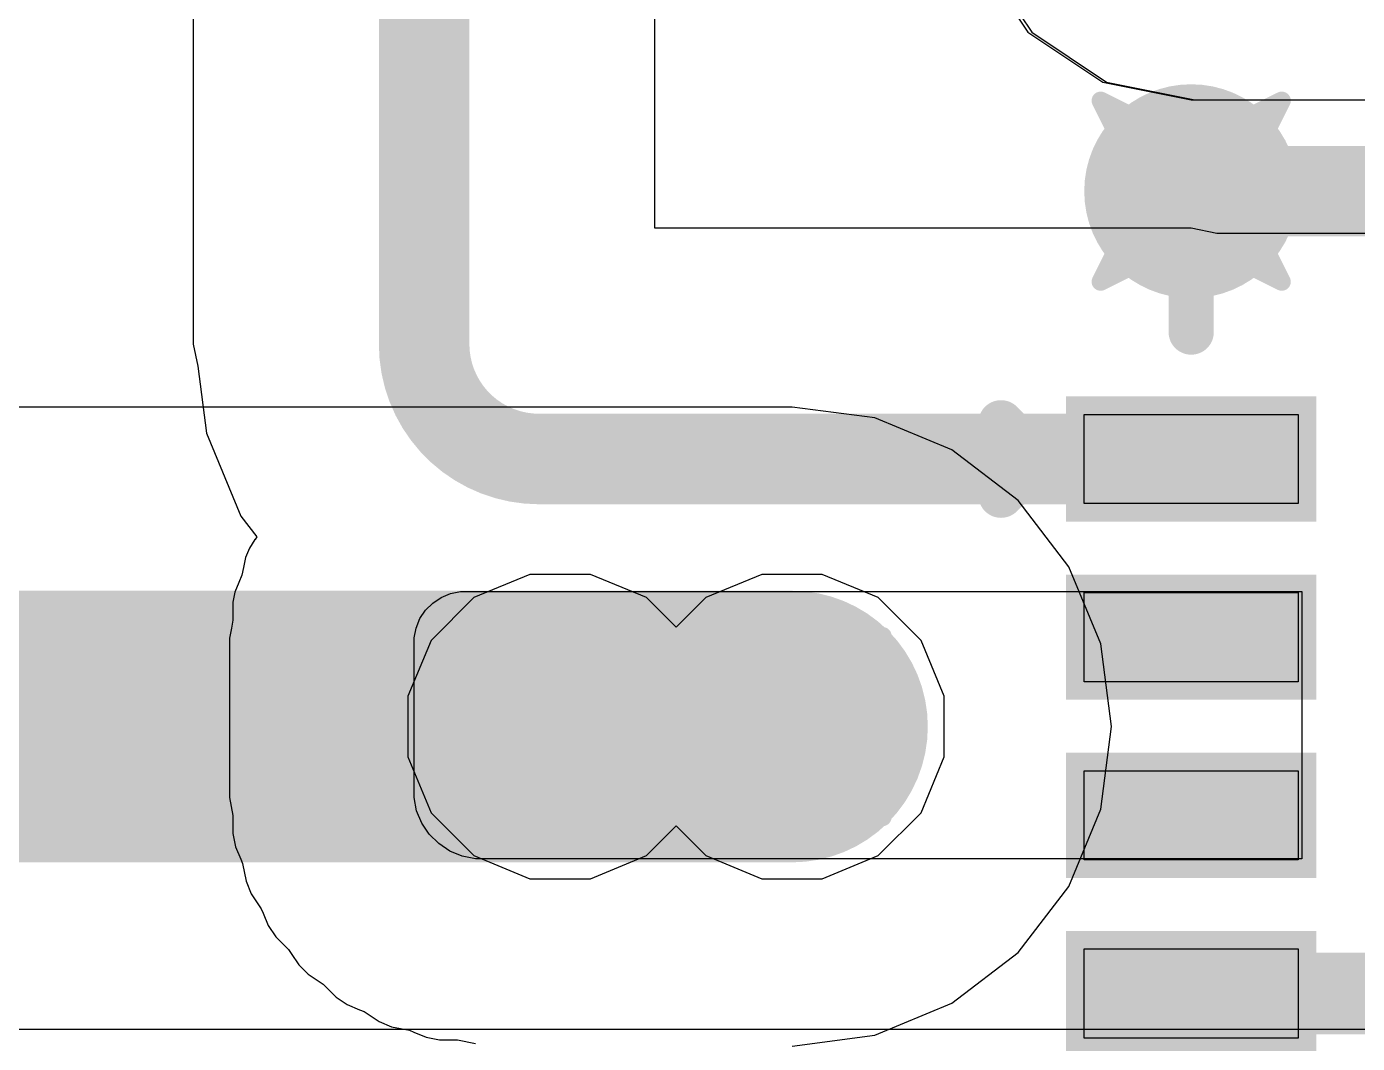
# Model space of a CAD drawing. Header units: inches. Extents: x -2 to 5376, y -4 to 5426.
# Drawn here: x 77.883 to 81.616, y 83.109 to 85.962 of the extents above; entities that cross this region are included whole.
import ezdxf

# ---------------------------------------------------------------- set-up
doc = ezdxf.new("R2010")
doc.units = ezdxf.units.IN
for name, color, linetype in [('Bottom Layer', 5, 'Continuous'), ('Drill Drawing', 1, 'Continuous'), ('Layer 1', 16, 'Continuous'), ('Layer 2', 76, 'Continuous'), ('Top Layer', 1, 'Continuous'), ('Top Overlay', 2, 'Continuous'), ('Top Paste', 8, 'Continuous'), ('Top Solder', 216, 'Continuous'), ('Via Holes', 16, 'Continuous')]:
    doc.layers.add(name, color=color, linetype=linetype)

# ---------------------------------------------------------------- blocks, each defined once
blk = doc.blocks.new('VQFN_16_3_3__26')
at = {"layer": 'Top Layer'}
for points in [[(-1.8, 0.6234), (-1.8, 0.8734), (-1.2, 0.8734), (-1.2, 0.6234)], [(-1.8, 0.1235), (-1.8, 0.3735), (-1.2, 0.3735), (-1.2, 0.1235)], [(-1.8, -0.3766), (-1.8, -0.1266), (-1.2, -0.1266), (-1.2, -0.3766)], [(-1.8, -0.8765), (-1.8, -0.6265), (-1.2, -0.6265), (-1.2, -0.8765)]]:
    blk.add_hatch(color=1, dxfattribs=at).paths.add_polyline_path(points)
at = {"layer": 'Top Solder'}
for points in [[(-1.8508, 0.5726), (-1.8508, 0.9242), (-1.1492, 0.9242), (-1.1492, 0.5726)], [(-1.8508, 0.0727), (-1.8508, 0.4243), (-1.1492, 0.4243), (-1.1492, 0.0727)], [(-1.8508, -0.4274), (-1.8508, -0.0758), (-1.1492, -0.0758), (-1.1492, -0.4274)], [(-1.8508, -0.9273), (-1.8508, -0.5757), (-1.1492, -0.5757), (-1.1492, -0.9273)]]:
    blk.add_hatch(color=216, dxfattribs=at).paths.add_polyline_path(points)
at = {"layer": 'Top Overlay'}
for points in [[(-1.4999, 1.4999, 0.127, 0.127, 0), (-1.1041, 1.4999, 0.127, 0.127, 0)], [(-1.4999, 1.1046, 0.127, 0.127, 0), (-1.4999, 1.4999, 0.127, 0.127, 0)], [(-2.0334, 0.6468, 0.127, 0.127, 0), (-2.0334, 0.85, 0.127, 0.127, 0)], [(-2.0334, 0.85, 0.127, 0.127, 0), (-1.9318, 0.7484, 0.127, 0.127, 0)], [(-2.0334, 0.6468, 0.127, 0.127, 0), (-1.9318, 0.7484, 0.127, 0.127, 0)]]:
    blk.add_lwpolyline(points, format="xyseb", dxfattribs=at)
for points in [[(-1.5316, 1.4999, 0.0635, 0.0635, 1), (-1.4681, 1.4999, 0.0635, 0.0635, 1)], [(-1.5316, 1.4999, 0.0635, 0.0635, 1), (-1.4681, 1.4999, 0.0635, 0.0635, 1)], [(-1.1358, 1.4999, 0.0635, 0.0635, 1), (-1.0723, 1.4999, 0.0635, 0.0635, 1)], [(-1.5316, 1.1046, 0.0635, 0.0635, 1), (-1.4681, 1.1046, 0.0635, 0.0635, 1)], [(-2.0651, 0.85, 0.0635, 0.0635, 1), (-2.0016, 0.85, 0.0635, 0.0635, 1)], [(-2.0651, 0.85, 0.0635, 0.0635, 1), (-2.0016, 0.85, 0.0635, 0.0635, 1)], [(-1.9635, 0.7484, 0.0635, 0.0635, 1), (-1.9, 0.7484, 0.0635, 0.0635, 1)], [(-1.9635, 0.7484, 0.0635, 0.0635, 1), (-1.9, 0.7484, 0.0635, 0.0635, 1)], [(-2.0651, 0.6468, 0.0635, 0.0635, 1), (-2.0016, 0.6468, 0.0635, 0.0635, 1)], [(-2.0651, 0.6468, 0.0635, 0.0635, 1), (-2.0016, 0.6468, 0.0635, 0.0635, 1)]]:
    blk.add_lwpolyline(points, format="xyseb", close=True, dxfattribs=at)
at = {"layer": 'Top Paste'}
for p, q in [((-1.7999, 0.6235), (-1.7999, 0.8735)), ((-1.7999, 0.8735), (-1.1999, 0.8735)), ((-1.1999, 0.8735), (-1.1999, 0.6235)), ((-1.7999, 0.6235), (-1.7999, 0.6235)), ((-1.1999, 0.6235), (-1.7999, 0.6235)), ((-1.8, 0.1235), (-1.8, 0.3735)), ((-1.8, 0.3735), (-1.2, 0.3735)), ((-1.2, 0.3735), (-1.2, 0.1235)), ((-1.8, 0.1235), (-1.8, 0.1235)), ((-1.2, 0.1235), (-1.8, 0.1235)), ((-1.7999, -0.3765), (-1.7999, -0.1265)), ((-1.7999, -0.1265), (-1.1999, -0.1265)), ((-1.1999, -0.1265), (-1.1999, -0.3765)), ((-1.7999, -0.3765), (-1.7999, -0.3765)), ((-1.1999, -0.3765), (-1.7999, -0.3765)), ((-1.7999, -0.8765), (-1.7999, -0.6265)), ((-1.7999, -0.6265), (-1.1999, -0.6265)), ((-1.1999, -0.6265), (-1.1999, -0.8765)), ((-1.7999, -0.8765), (-1.7999, -0.8765)), ((-1.1999, -0.8765), (-1.7999, -0.8765))]:
    blk.add_line(p, q, dxfattribs=at)

msp = doc.modelspace()

# ---------------------------------------------------------------- hatches: boundary and pattern name
at = {"layer": 'Bottom Layer'}
h = msp.add_hatch(color=5, dxfattribs=at)
edge = h.paths.add_edge_path()
edge.add_arc((81.15, 85.5), 0.3, 0, 360)
h = msp.add_hatch(color=5, dxfattribs=at)
edge = h.paths.add_edge_path()
edge.add_arc((79.3797, 83.9977), 0.3, 0, 360)
h = msp.add_hatch(color=5, dxfattribs=at)
edge = h.paths.add_edge_path()
edge.add_arc((80.0302, 83.9977), 0.3, 0, 360)
at = {"layer": 'Layer 1'}
h = msp.add_hatch(color=16, dxfattribs=at)
edge = h.paths.add_edge_path()
edge.add_arc((81.15, 85.5), 0.3, 0, 360)
h = msp.add_hatch(color=16, dxfattribs=at)
edge = h.paths.add_edge_path()
edge.add_arc((79.3797, 83.9977), 0.3, 0, 360)
h = msp.add_hatch(color=16, dxfattribs=at)
edge = h.paths.add_edge_path()
edge.add_arc((80.0302, 83.9977), 0.3, 0, 360)
at = {"layer": 'Layer 2'}
h = msp.add_hatch(color=76, dxfattribs=at)
edge = h.paths.add_edge_path()
edge.add_arc((81.15, 85.5), 0.3, 0, 360)
h = msp.add_hatch(color=76, dxfattribs=at)
edge = h.paths.add_edge_path()
edge.add_arc((79.3797, 83.9977), 0.3, 0, 360)
h = msp.add_hatch(color=76, dxfattribs=at)
edge = h.paths.add_edge_path()
edge.add_arc((80.0302, 83.9977), 0.3, 0, 360)
at = {"layer": 'Top Layer'}
h = msp.add_hatch(color=1, dxfattribs=at)
edge = h.paths.add_edge_path()
edge.add_arc((81.15, 85.5), 0.3, 0, 360)
h = msp.add_hatch(color=1, dxfattribs=at)
edge = h.paths.add_edge_path()
edge.add_arc((79.3797, 83.9977), 0.3, 0, 360)
h = msp.add_hatch(color=1, dxfattribs=at)
edge = h.paths.add_edge_path()
edge.add_arc((80.0302, 83.9977), 0.3, 0, 360)
at = {"layer": 'Via Holes'}
h = msp.add_hatch(color=7, dxfattribs=at)
edge = h.paths.add_edge_path()
edge.add_arc((81.15, 85.5), 0.15, 0, 360)
h = msp.add_hatch(color=7, dxfattribs=at)
edge = h.paths.add_edge_path()
edge.add_arc((79.3797, 83.9977), 0.15, 0, 360)
h = msp.add_hatch(color=7, dxfattribs=at)
edge = h.paths.add_edge_path()
edge.add_arc((80.0302, 83.9977), 0.15, 0, 360)

# ---------------------------------------------------------------- linework, layer by layer
at = {"layer": 'Bottom Layer'}
for p, q in [((80.5517, 86.1564), (80.6921, 85.9463)), ((80.6921, 85.9463), (80.9021, 85.806)), ((80.9021, 85.806), (81.1499, 85.7567)), ((81.1499, 85.7567), (81.6556, 85.7567)), ((79.2947, 84.4247), (79.1378, 84.3597)), ((79.4646, 84.4247), (79.2947, 84.4247)), ((79.6215, 84.3597), (79.4646, 84.4247)), ((79.9453, 84.4247), (79.7883, 84.3597)), ((80.1151, 84.4247), (79.9453, 84.4247)), ((80.2721, 84.3597), (80.1151, 84.4247)), ((79.1378, 84.3597), (79.0177, 84.2396)), ((79.7049, 84.2763), (79.6215, 84.3597)), ((79.7883, 84.3597), (79.7049, 84.2763)), ((80.3922, 84.2396), (80.2721, 84.3597)), ((79.0177, 84.2396), (78.9527, 84.0827)), ((80.4572, 84.0827), (80.3922, 84.2396)), ((78.9527, 84.0827), (78.9527, 83.9128)), ((80.4572, 83.9128), (80.4572, 84.0827)), ((78.9527, 83.9128), (79.0177, 83.7558)), ((80.3922, 83.7558), (80.4572, 83.9128)), ((79.0177, 83.7558), (79.1378, 83.6357)), ((80.2721, 83.6357), (80.3922, 83.7558)), ((79.6215, 83.6357), (79.7049, 83.7191)), ((79.7049, 83.7191), (79.7883, 83.6357)), ((79.1378, 83.6357), (79.2947, 83.5707)), ((79.4646, 83.5707), (79.6215, 83.6357)), ((79.7883, 83.6357), (79.9453, 83.5707)), ((80.1151, 83.5707), (80.2721, 83.6357)), ((79.2947, 83.5707), (79.4646, 83.5707)), ((79.9453, 83.5707), (80.1151, 83.5707)), ((84.15, 83.1475), (73.6144, 83.1475))]:
    msp.add_line(p, q, dxfattribs=at)
at = {"layer": 'Drill Drawing'}
for points in [[(80.896, 85.754, 0.0508, 0.0508, 0), (81.15, 85.627, 0.0508, 0.0508, 0)], [(80.896, 85.754, 0.0508, 0.0508, 0), (81.023, 85.5, 0.0508, 0.0508, 0)], [(81.15, 85.627, 0.0508, 0.0508, 0), (81.404, 85.754, 0.0508, 0.0508, 0)], [(81.277, 85.5, 0.0508, 0.0508, 0), (81.404, 85.754, 0.0508, 0.0508, 0)], [(80.9976, 85.6524, 0.0508, 0.0508, 0), (81.15, 85.5762, 0.0508, 0.0508, 0)], [(80.9976, 85.6524, 0.0508, 0.0508, 0), (81.0738, 85.5, 0.0508, 0.0508, 0)], [(81.15, 85.5762, 0.0508, 0.0508, 0), (81.3024, 85.6524, 0.0508, 0.0508, 0)], [(81.2262, 85.5, 0.0508, 0.0508, 0), (81.3024, 85.6524, 0.0508, 0.0508, 0)], [(80.896, 85.246, 0.0508, 0.0508, 0), (81.023, 85.5, 0.0508, 0.0508, 0)], [(80.9976, 85.3476, 0.0508, 0.0508, 0), (81.0738, 85.5, 0.0508, 0.0508, 0)], [(81.2262, 85.5, 0.0508, 0.0508, 0), (81.3024, 85.3476, 0.0508, 0.0508, 0)], [(81.277, 85.5, 0.0508, 0.0508, 0), (81.404, 85.246, 0.0508, 0.0508, 0)], [(80.9976, 85.3476, 0.0508, 0.0508, 0), (81.15, 85.4238, 0.0508, 0.0508, 0)], [(81.15, 85.4238, 0.0508, 0.0508, 0), (81.3024, 85.3476, 0.0508, 0.0508, 0)], [(80.896, 85.246, 0.0508, 0.0508, 0), (81.15, 85.373, 0.0508, 0.0508, 0)], [(81.15, 85.373, 0.0508, 0.0508, 0), (81.404, 85.246, 0.0508, 0.0508, 0)], [(79.1257, 84.2517, 0.0508, 0.0508, 0), (79.3797, 84.1247, 0.0508, 0.0508, 0)], [(79.1257, 84.2517, 0.0508, 0.0508, 0), (79.2527, 83.9977, 0.0508, 0.0508, 0)], [(79.3797, 84.1247, 0.0508, 0.0508, 0), (79.6337, 84.2517, 0.0508, 0.0508, 0)], [(79.5067, 83.9977, 0.0508, 0.0508, 0), (79.6337, 84.2517, 0.0508, 0.0508, 0)], [(79.7762, 84.2517, 0.0508, 0.0508, 0), (80.0302, 84.1247, 0.0508, 0.0508, 0)], [(79.7762, 84.2517, 0.0508, 0.0508, 0), (79.9032, 83.9977, 0.0508, 0.0508, 0)], [(80.0302, 84.1247, 0.0508, 0.0508, 0), (80.2842, 84.2517, 0.0508, 0.0508, 0)], [(80.1572, 83.9977, 0.0508, 0.0508, 0), (80.2842, 84.2517, 0.0508, 0.0508, 0)], [(79.2273, 84.1501, 0.0508, 0.0508, 0), (79.3797, 84.0739, 0.0508, 0.0508, 0)], [(79.2273, 84.1501, 0.0508, 0.0508, 0), (79.3035, 83.9977, 0.0508, 0.0508, 0)], [(79.3797, 84.0739, 0.0508, 0.0508, 0), (79.5321, 84.1501, 0.0508, 0.0508, 0)], [(79.4559, 83.9977, 0.0508, 0.0508, 0), (79.5321, 84.1501, 0.0508, 0.0508, 0)], [(79.8778, 84.1501, 0.0508, 0.0508, 0), (80.0302, 84.0739, 0.0508, 0.0508, 0)], [(79.8778, 84.1501, 0.0508, 0.0508, 0), (79.954, 83.9977, 0.0508, 0.0508, 0)], [(80.0302, 84.0739, 0.0508, 0.0508, 0), (80.1826, 84.1501, 0.0508, 0.0508, 0)], [(80.1064, 83.9977, 0.0508, 0.0508, 0), (80.1826, 84.1501, 0.0508, 0.0508, 0)], [(79.1257, 83.7437, 0.0508, 0.0508, 0), (79.2527, 83.9977, 0.0508, 0.0508, 0)], [(79.2273, 83.8453, 0.0508, 0.0508, 0), (79.3035, 83.9977, 0.0508, 0.0508, 0)], [(79.4559, 83.9977, 0.0508, 0.0508, 0), (79.5321, 83.8453, 0.0508, 0.0508, 0)], [(79.5067, 83.9977, 0.0508, 0.0508, 0), (79.6337, 83.7437, 0.0508, 0.0508, 0)], [(79.7762, 83.7437, 0.0508, 0.0508, 0), (79.9032, 83.9977, 0.0508, 0.0508, 0)], [(79.8778, 83.8453, 0.0508, 0.0508, 0), (79.954, 83.9977, 0.0508, 0.0508, 0)], [(80.1064, 83.9977, 0.0508, 0.0508, 0), (80.1826, 83.8453, 0.0508, 0.0508, 0)], [(80.1572, 83.9977, 0.0508, 0.0508, 0), (80.2842, 83.7437, 0.0508, 0.0508, 0)], [(79.2273, 83.8453, 0.0508, 0.0508, 0), (79.3797, 83.9215, 0.0508, 0.0508, 0)], [(79.3797, 83.9215, 0.0508, 0.0508, 0), (79.5321, 83.8453, 0.0508, 0.0508, 0)], [(79.8778, 83.8453, 0.0508, 0.0508, 0), (80.0302, 83.9215, 0.0508, 0.0508, 0)], [(80.0302, 83.9215, 0.0508, 0.0508, 0), (80.1826, 83.8453, 0.0508, 0.0508, 0)], [(79.1257, 83.7437, 0.0508, 0.0508, 0), (79.3797, 83.8707, 0.0508, 0.0508, 0)], [(79.3797, 83.8707, 0.0508, 0.0508, 0), (79.6337, 83.7437, 0.0508, 0.0508, 0)], [(79.7762, 83.7437, 0.0508, 0.0508, 0), (80.0302, 83.8707, 0.0508, 0.0508, 0)], [(80.0302, 83.8707, 0.0508, 0.0508, 0), (80.2842, 83.7437, 0.0508, 0.0508, 0)]]:
    msp.add_lwpolyline(points, format="xyseb", dxfattribs=at)
for points in [[(80.8833, 85.754, 0.0254, 0.0254, 1), (80.9087, 85.754, 0.0254, 0.0254, 1)], [(80.8833, 85.754, 0.0254, 0.0254, 1), (80.9087, 85.754, 0.0254, 0.0254, 1)], [(81.3913, 85.754, 0.0254, 0.0254, 1), (81.4167, 85.754, 0.0254, 0.0254, 1)], [(81.3913, 85.754, 0.0254, 0.0254, 1), (81.4167, 85.754, 0.0254, 0.0254, 1)], [(80.9849, 85.6524, 0.0254, 0.0254, 1), (81.0103, 85.6524, 0.0254, 0.0254, 1)], [(80.9849, 85.6524, 0.0254, 0.0254, 1), (81.0103, 85.6524, 0.0254, 0.0254, 1)], [(81.1373, 85.627, 0.0254, 0.0254, 1), (81.1627, 85.627, 0.0254, 0.0254, 1)], [(81.1373, 85.627, 0.0254, 0.0254, 1), (81.1627, 85.627, 0.0254, 0.0254, 1)], [(81.2897, 85.6524, 0.0254, 0.0254, 1), (81.3151, 85.6524, 0.0254, 0.0254, 1)], [(81.2897, 85.6524, 0.0254, 0.0254, 1), (81.3151, 85.6524, 0.0254, 0.0254, 1)], [(81.1373, 85.5762, 0.0254, 0.0254, 1), (81.1627, 85.5762, 0.0254, 0.0254, 1)], [(81.1373, 85.5762, 0.0254, 0.0254, 1), (81.1627, 85.5762, 0.0254, 0.0254, 1)], [(81.0103, 85.5, 0.0254, 0.0254, 1), (81.0357, 85.5, 0.0254, 0.0254, 1)], [(81.0103, 85.5, 0.0254, 0.0254, 1), (81.0357, 85.5, 0.0254, 0.0254, 1)], [(81.0611, 85.5, 0.0254, 0.0254, 1), (81.0865, 85.5, 0.0254, 0.0254, 1)], [(81.0611, 85.5, 0.0254, 0.0254, 1), (81.0865, 85.5, 0.0254, 0.0254, 1)], [(81.2135, 85.5, 0.0254, 0.0254, 1), (81.2389, 85.5, 0.0254, 0.0254, 1)], [(81.2135, 85.5, 0.0254, 0.0254, 1), (81.2389, 85.5, 0.0254, 0.0254, 1)], [(81.2643, 85.5, 0.0254, 0.0254, 1), (81.2897, 85.5, 0.0254, 0.0254, 1)], [(81.2643, 85.5, 0.0254, 0.0254, 1), (81.2897, 85.5, 0.0254, 0.0254, 1)], [(81.1373, 85.4238, 0.0254, 0.0254, 1), (81.1627, 85.4238, 0.0254, 0.0254, 1)], [(81.1373, 85.4238, 0.0254, 0.0254, 1), (81.1627, 85.4238, 0.0254, 0.0254, 1)], [(81.1373, 85.373, 0.0254, 0.0254, 1), (81.1627, 85.373, 0.0254, 0.0254, 1)], [(81.1373, 85.373, 0.0254, 0.0254, 1), (81.1627, 85.373, 0.0254, 0.0254, 1)], [(80.9849, 85.3476, 0.0254, 0.0254, 1), (81.0103, 85.3476, 0.0254, 0.0254, 1)], [(80.9849, 85.3476, 0.0254, 0.0254, 1), (81.0103, 85.3476, 0.0254, 0.0254, 1)], [(81.2897, 85.3476, 0.0254, 0.0254, 1), (81.3151, 85.3476, 0.0254, 0.0254, 1)], [(81.2897, 85.3476, 0.0254, 0.0254, 1), (81.3151, 85.3476, 0.0254, 0.0254, 1)], [(80.8833, 85.246, 0.0254, 0.0254, 1), (80.9087, 85.246, 0.0254, 0.0254, 1)], [(80.8833, 85.246, 0.0254, 0.0254, 1), (80.9087, 85.246, 0.0254, 0.0254, 1)], [(81.3913, 85.246, 0.0254, 0.0254, 1), (81.4167, 85.246, 0.0254, 0.0254, 1)], [(81.3913, 85.246, 0.0254, 0.0254, 1), (81.4167, 85.246, 0.0254, 0.0254, 1)], [(79.113, 84.2517, 0.0254, 0.0254, 1), (79.1384, 84.2517, 0.0254, 0.0254, 1)], [(79.113, 84.2517, 0.0254, 0.0254, 1), (79.1384, 84.2517, 0.0254, 0.0254, 1)], [(79.621, 84.2517, 0.0254, 0.0254, 1), (79.6464, 84.2517, 0.0254, 0.0254, 1)], [(79.621, 84.2517, 0.0254, 0.0254, 1), (79.6464, 84.2517, 0.0254, 0.0254, 1)], [(79.7635, 84.2517, 0.0254, 0.0254, 1), (79.7889, 84.2517, 0.0254, 0.0254, 1)], [(79.7635, 84.2517, 0.0254, 0.0254, 1), (79.7889, 84.2517, 0.0254, 0.0254, 1)], [(80.2715, 84.2517, 0.0254, 0.0254, 1), (80.2969, 84.2517, 0.0254, 0.0254, 1)], [(80.2715, 84.2517, 0.0254, 0.0254, 1), (80.2969, 84.2517, 0.0254, 0.0254, 1)], [(79.2146, 84.1501, 0.0254, 0.0254, 1), (79.24, 84.1501, 0.0254, 0.0254, 1)], [(79.2146, 84.1501, 0.0254, 0.0254, 1), (79.24, 84.1501, 0.0254, 0.0254, 1)], [(79.367, 84.1247, 0.0254, 0.0254, 1), (79.3924, 84.1247, 0.0254, 0.0254, 1)], [(79.367, 84.1247, 0.0254, 0.0254, 1), (79.3924, 84.1247, 0.0254, 0.0254, 1)], [(79.5194, 84.1501, 0.0254, 0.0254, 1), (79.5448, 84.1501, 0.0254, 0.0254, 1)], [(79.5194, 84.1501, 0.0254, 0.0254, 1), (79.5448, 84.1501, 0.0254, 0.0254, 1)], [(79.8651, 84.1501, 0.0254, 0.0254, 1), (79.8905, 84.1501, 0.0254, 0.0254, 1)], [(79.8651, 84.1501, 0.0254, 0.0254, 1), (79.8905, 84.1501, 0.0254, 0.0254, 1)], [(80.0175, 84.1247, 0.0254, 0.0254, 1), (80.0429, 84.1247, 0.0254, 0.0254, 1)], [(80.0175, 84.1247, 0.0254, 0.0254, 1), (80.0429, 84.1247, 0.0254, 0.0254, 1)], [(80.1699, 84.1501, 0.0254, 0.0254, 1), (80.1953, 84.1501, 0.0254, 0.0254, 1)], [(80.1699, 84.1501, 0.0254, 0.0254, 1), (80.1953, 84.1501, 0.0254, 0.0254, 1)], [(79.367, 84.0739, 0.0254, 0.0254, 1), (79.3924, 84.0739, 0.0254, 0.0254, 1)], [(79.367, 84.0739, 0.0254, 0.0254, 1), (79.3924, 84.0739, 0.0254, 0.0254, 1)], [(80.0175, 84.0739, 0.0254, 0.0254, 1), (80.0429, 84.0739, 0.0254, 0.0254, 1)], [(80.0175, 84.0739, 0.0254, 0.0254, 1), (80.0429, 84.0739, 0.0254, 0.0254, 1)], [(79.24, 83.9977, 0.0254, 0.0254, 1), (79.2654, 83.9977, 0.0254, 0.0254, 1)], [(79.24, 83.9977, 0.0254, 0.0254, 1), (79.2654, 83.9977, 0.0254, 0.0254, 1)], [(79.2908, 83.9977, 0.0254, 0.0254, 1), (79.3162, 83.9977, 0.0254, 0.0254, 1)], [(79.2908, 83.9977, 0.0254, 0.0254, 1), (79.3162, 83.9977, 0.0254, 0.0254, 1)], [(79.4432, 83.9977, 0.0254, 0.0254, 1), (79.4686, 83.9977, 0.0254, 0.0254, 1)], [(79.4432, 83.9977, 0.0254, 0.0254, 1), (79.4686, 83.9977, 0.0254, 0.0254, 1)], [(79.494, 83.9977, 0.0254, 0.0254, 1), (79.5194, 83.9977, 0.0254, 0.0254, 1)], [(79.494, 83.9977, 0.0254, 0.0254, 1), (79.5194, 83.9977, 0.0254, 0.0254, 1)], [(79.8905, 83.9977, 0.0254, 0.0254, 1), (79.9159, 83.9977, 0.0254, 0.0254, 1)], [(79.8905, 83.9977, 0.0254, 0.0254, 1), (79.9159, 83.9977, 0.0254, 0.0254, 1)], [(79.9413, 83.9977, 0.0254, 0.0254, 1), (79.9667, 83.9977, 0.0254, 0.0254, 1)], [(79.9413, 83.9977, 0.0254, 0.0254, 1), (79.9667, 83.9977, 0.0254, 0.0254, 1)], [(80.0937, 83.9977, 0.0254, 0.0254, 1), (80.1191, 83.9977, 0.0254, 0.0254, 1)], [(80.0937, 83.9977, 0.0254, 0.0254, 1), (80.1191, 83.9977, 0.0254, 0.0254, 1)], [(80.1445, 83.9977, 0.0254, 0.0254, 1), (80.1699, 83.9977, 0.0254, 0.0254, 1)], [(80.1445, 83.9977, 0.0254, 0.0254, 1), (80.1699, 83.9977, 0.0254, 0.0254, 1)], [(79.367, 83.9215, 0.0254, 0.0254, 1), (79.3924, 83.9215, 0.0254, 0.0254, 1)], [(79.367, 83.9215, 0.0254, 0.0254, 1), (79.3924, 83.9215, 0.0254, 0.0254, 1)], [(80.0175, 83.9215, 0.0254, 0.0254, 1), (80.0429, 83.9215, 0.0254, 0.0254, 1)], [(80.0175, 83.9215, 0.0254, 0.0254, 1), (80.0429, 83.9215, 0.0254, 0.0254, 1)], [(79.367, 83.8707, 0.0254, 0.0254, 1), (79.3924, 83.8707, 0.0254, 0.0254, 1)], [(79.367, 83.8707, 0.0254, 0.0254, 1), (79.3924, 83.8707, 0.0254, 0.0254, 1)], [(80.0175, 83.8707, 0.0254, 0.0254, 1), (80.0429, 83.8707, 0.0254, 0.0254, 1)], [(80.0175, 83.8707, 0.0254, 0.0254, 1), (80.0429, 83.8707, 0.0254, 0.0254, 1)], [(79.2146, 83.8453, 0.0254, 0.0254, 1), (79.24, 83.8453, 0.0254, 0.0254, 1)], [(79.2146, 83.8453, 0.0254, 0.0254, 1), (79.24, 83.8453, 0.0254, 0.0254, 1)], [(79.5194, 83.8453, 0.0254, 0.0254, 1), (79.5448, 83.8453, 0.0254, 0.0254, 1)], [(79.5194, 83.8453, 0.0254, 0.0254, 1), (79.5448, 83.8453, 0.0254, 0.0254, 1)], [(79.8651, 83.8453, 0.0254, 0.0254, 1), (79.8905, 83.8453, 0.0254, 0.0254, 1)], [(79.8651, 83.8453, 0.0254, 0.0254, 1), (79.8905, 83.8453, 0.0254, 0.0254, 1)], [(80.1699, 83.8453, 0.0254, 0.0254, 1), (80.1953, 83.8453, 0.0254, 0.0254, 1)], [(80.1699, 83.8453, 0.0254, 0.0254, 1), (80.1953, 83.8453, 0.0254, 0.0254, 1)], [(79.113, 83.7437, 0.0254, 0.0254, 1), (79.1384, 83.7437, 0.0254, 0.0254, 1)], [(79.113, 83.7437, 0.0254, 0.0254, 1), (79.1384, 83.7437, 0.0254, 0.0254, 1)], [(79.621, 83.7437, 0.0254, 0.0254, 1), (79.6464, 83.7437, 0.0254, 0.0254, 1)], [(79.621, 83.7437, 0.0254, 0.0254, 1), (79.6464, 83.7437, 0.0254, 0.0254, 1)], [(79.7635, 83.7437, 0.0254, 0.0254, 1), (79.7889, 83.7437, 0.0254, 0.0254, 1)], [(79.7635, 83.7437, 0.0254, 0.0254, 1), (79.7889, 83.7437, 0.0254, 0.0254, 1)], [(80.2715, 83.7437, 0.0254, 0.0254, 1), (80.2969, 83.7437, 0.0254, 0.0254, 1)], [(80.2715, 83.7437, 0.0254, 0.0254, 1), (80.2969, 83.7437, 0.0254, 0.0254, 1)]]:
    msp.add_lwpolyline(points, format="xyseb", close=True, dxfattribs=at)
at = {"layer": 'Layer 1'}
for p, q in [((79.2947, 84.4247), (79.1378, 84.3597)), ((79.4646, 84.4247), (79.2947, 84.4247)), ((79.6215, 84.3597), (79.4646, 84.4247)), ((79.9453, 84.4247), (79.7883, 84.3597)), ((80.1151, 84.4247), (79.9453, 84.4247)), ((80.2721, 84.3597), (80.1151, 84.4247)), ((79.1378, 84.3597), (79.0177, 84.2396)), ((79.7049, 84.2763), (79.6215, 84.3597)), ((79.7883, 84.3597), (79.7049, 84.2763)), ((80.3922, 84.2396), (80.2721, 84.3597)), ((79.0177, 84.2396), (78.9527, 84.0827)), ((80.4572, 84.0827), (80.3922, 84.2396)), ((78.9527, 84.0827), (78.9527, 83.9128)), ((80.4572, 83.9128), (80.4572, 84.0827)), ((78.9527, 83.9128), (79.0177, 83.7558)), ((80.3922, 83.7558), (80.4572, 83.9128)), ((79.0177, 83.7558), (79.1378, 83.6357)), ((80.2721, 83.6357), (80.3922, 83.7558)), ((79.6215, 83.6357), (79.7049, 83.7191)), ((79.7049, 83.7191), (79.7883, 83.6357)), ((79.1378, 83.6357), (79.2947, 83.5707)), ((79.4646, 83.5707), (79.6215, 83.6357)), ((79.7883, 83.6357), (79.9453, 83.5707)), ((80.1151, 83.5707), (80.2721, 83.6357)), ((79.2947, 83.5707), (79.4646, 83.5707)), ((79.9453, 83.5707), (80.1151, 83.5707))]:
    msp.add_line(p, q, dxfattribs=at)
at = {"layer": 'Layer 2'}
for p, q in [((80.0302, 84.8944), (70.2133, 84.8944)), ((80.2623, 84.8638), (80.0302, 84.8944)), ((80.4785, 84.7743), (80.2623, 84.8638)), ((80.6642, 84.6318), (80.4785, 84.7743)), ((80.8067, 84.4461), (80.6642, 84.6318)), ((80.8963, 84.2298), (80.8067, 84.4461)), ((80.9269, 83.9977), (80.8963, 84.2298)), ((80.8963, 83.7656), (80.9269, 83.9977)), ((80.8067, 83.5494), (80.8963, 83.7656)), ((80.6642, 83.3637), (80.8067, 83.5494)), ((80.4785, 83.2212), (80.6642, 83.3637)), ((80.2623, 83.1316), (80.4785, 83.2212)), ((80.0302, 83.1011), (80.2623, 83.1316))]:
    msp.add_line(p, q, dxfattribs=at)
for points in [[(70.2133, 83.9977, 0.762, 0.762, 0), (79.3797, 83.9977, 0.762, 0.762, 0)], [(79.3797, 83.9977, 0.762, 0.762, 0), (80.0302, 83.9977, 0.762, 0.762, 0)]]:
    msp.add_lwpolyline(points, format="xyseb", dxfattribs=at)
for points in [[(79.1892, 83.9977, 0.381, 0.381, 1), (79.5702, 83.9977, 0.381, 0.381, 1)], [(79.1892, 83.9977, 0.381, 0.381, 1), (79.5702, 83.9977, 0.381, 0.381, 1)], [(79.8397, 83.9977, 0.381, 0.381, 1), (80.2207, 83.9977, 0.381, 0.381, 1)]]:
    msp.add_lwpolyline(points, format="xyseb", close=True, dxfattribs=at)
at = {"layer": 'Top Layer'}
for p, q in [((78.3506, 86.675), (78.3506, 85.0708)), ((79.6455, 85.396), (79.6455, 86.675)), ((80.5623, 86.1565), (80.7027, 85.9464)), ((80.7027, 85.9464), (80.9127, 85.8061)), ((80.9127, 85.8061), (81.1605, 85.7568)), ((81.1605, 85.7568), (81.7544, 85.7568)), ((81.1499, 85.396), (79.6455, 85.396)), ((81.2224, 85.3815), (81.1499, 85.396)), ((81.6565, 85.3815), (81.2224, 85.3815)), ((78.3506, 85.0708), (78.363, 85.0086)), ((78.363, 85.0086), (78.3877, 84.8209)), ((78.3877, 84.8209), (78.4841, 84.588)), ((78.4841, 84.588), (78.5287, 84.53)), ((78.5236, 84.5225), (78.5078, 84.4987)), ((78.5237, 84.5225), (78.5236, 84.5225)), ((78.5287, 84.53), (78.5237, 84.5225)), ((78.5078, 84.4987), (78.4969, 84.4724)), ((78.4969, 84.4724), (78.4913, 84.4444)), ((78.4869, 84.4223), (78.4783, 84.4016)), ((78.4913, 84.4443), (78.4869, 84.4223)), ((78.4913, 84.4444), (78.4913, 84.4443)), ((78.4674, 84.3752), (78.4619, 84.3472)), ((78.4783, 84.4016), (78.4674, 84.3752)), ((78.4783, 84.4016), (78.4783, 84.4016)), ((79.0724, 84.3712), (79.1003, 84.3767)), ((79.1003, 84.3767), (79.1146, 84.3767)), ((79.1146, 84.3767), (79.1146, 84.3767)), ((79.1146, 84.3767), (80.2733, 84.3767)), ((80.2733, 84.3767), (81.4605, 84.3767)), ((81.4605, 84.3767), (81.4605, 83.6266)), ((78.4619, 84.3472), (78.4619, 84.2962)), ((79.0022, 84.3243), (79.0223, 84.3444)), ((79.0223, 84.3444), (79.046, 84.3603)), ((79.046, 84.3603), (79.0724, 84.3712)), ((78.9754, 84.2742), (78.9863, 84.3006)), ((78.9863, 84.3006), (79.0022, 84.3243)), ((78.4575, 84.2741), (78.4519, 84.2461)), ((78.4619, 84.2962), (78.4575, 84.2741)), ((78.4575, 84.2741), (78.4575, 84.2741)), ((78.9699, 84.2463), (78.9754, 84.2742)), ((78.4519, 84.2461), (78.4519, 84.2318)), ((78.4519, 84.2318), (78.4519, 83.8173)), ((78.9699, 84.232), (78.9699, 84.2463)), ((78.9699, 83.8173), (78.9699, 84.232)), ((78.4519, 83.8173), (78.4519, 83.8173)), ((78.4519, 83.8173), (78.4519, 83.7985)), ((78.9699, 83.7985), (78.9699, 83.8173)), ((78.9699, 83.8173), (78.9699, 83.8173)), ((78.4519, 83.7985), (78.4619, 83.7485)), ((78.9772, 83.7617), (78.9699, 83.7985)), ((78.4619, 83.7485), (78.4619, 83.6975)), ((78.9916, 83.727), (78.9772, 83.7617)), ((79.0125, 83.6957), (78.9916, 83.727)), ((78.4619, 83.6975), (78.4692, 83.6606)), ((79.039, 83.6692), (79.0125, 83.6957)), ((79.0703, 83.6483), (79.039, 83.6692)), ((78.4692, 83.6606), (78.4836, 83.6259)), ((78.4836, 83.6259), (78.4836, 83.6259)), ((78.4836, 83.6259), (78.4887, 83.6135)), ((79.105, 83.6339), (79.0703, 83.6483)), ((79.1418, 83.6266), (79.105, 83.6339)), ((79.1606, 83.6266), (79.1418, 83.6266)), ((81.4605, 83.6266), (79.1606, 83.6266)), ((78.4887, 83.6135), (78.4987, 83.5635)), ((78.4987, 83.5635), (78.5131, 83.5288)), ((78.5131, 83.5288), (78.5414, 83.4864)), ((78.5414, 83.4864), (78.5465, 83.4739)), ((78.5465, 83.4739), (78.5466, 83.4739)), ((78.5466, 83.4739), (78.5609, 83.4392)), ((78.5609, 83.4392), (78.5818, 83.408)), ((78.5818, 83.408), (78.6179, 83.3719)), ((78.6179, 83.3719), (78.6253, 83.3607)), ((78.6253, 83.3607), (78.6253, 83.3607)), ((78.6253, 83.3607), (78.6462, 83.3295)), ((78.6462, 83.3295), (78.6728, 83.3029)), ((78.6728, 83.3029), (78.704, 83.282)), ((78.704, 83.282), (78.704, 83.282)), ((78.704, 83.282), (78.7152, 83.2746)), ((78.7152, 83.2746), (78.7513, 83.2385)), ((78.7513, 83.2385), (78.7825, 83.2176)), ((78.7825, 83.2176), (78.8172, 83.2033)), ((78.8172, 83.2033), (78.8172, 83.2032)), ((78.8172, 83.2032), (78.8296, 83.1981)), ((78.8296, 83.1981), (78.8721, 83.1698)), ((78.8721, 83.1698), (78.9068, 83.1554)), ((78.9068, 83.1554), (78.9568, 83.1454)), ((78.9568, 83.1454), (78.9692, 83.1403)), ((78.9692, 83.1403), (78.9692, 83.1403)), ((78.9692, 83.1403), (79.0039, 83.1259)), ((79.0039, 83.1259), (79.0408, 83.1186)), ((79.0408, 83.1186), (79.0918, 83.1186)), ((79.0918, 83.1186), (79.1418, 83.1086))]:
    msp.add_line(p, q, dxfattribs=at)
for points in [[(78.9981, 85.0708, 0.254, 0.254, 0), (78.9981, 87.564, 0.254, 0.254, 0)], [(81.15, 85.5, 0.254, 0.254, 0), (81.15, 85.5001, 0.254, 0.254, 0)], [(81.15, 85.5001, 0.254, 0.254, 0), (81.902, 85.5001, 0.254, 0.254, 0)], [(79.3203, 84.7485, 0.254, 0.254, -0.414214), (78.9981, 85.0708, 0.254, 0.254, 0)], [(79.3203, 84.7485, 0.254, 0.254, 0), (81.1499, 84.7485, 0.254, 0.254, 0)], [(81.1499, 83.2487, 0.2286, 0.2286, 0), (81.9022, 83.2487, 0.2286, 0.2286, 0)]]:
    msp.add_lwpolyline(points, format="xyseb", dxfattribs=at)
for points in [[(81.0865, 85.5001, 0.127, 0.127, 1), (81.2135, 85.5001, 0.127, 0.127, 1)], [(81.0865, 85.5001, 0.127, 0.127, 1), (81.2135, 85.5001, 0.127, 0.127, 1)], [(81.0865, 85.5, 0.127, 0.127, 1), (81.2135, 85.5, 0.127, 0.127, 1)], [(78.9346, 85.0708, 0.127, 0.127, 1), (79.0616, 85.0708, 0.127, 0.127, 1)], [(78.9346, 85.0708, 0.127, 0.127, 1), (79.0616, 85.0708, 0.127, 0.127, 1)], [(79.2568, 84.7485, 0.127, 0.127, 1), (79.3838, 84.7485, 0.127, 0.127, 1)], [(79.2568, 84.7485, 0.127, 0.127, 1), (79.3838, 84.7485, 0.127, 0.127, 1)], [(81.0864, 84.7485, 0.127, 0.127, 1), (81.2134, 84.7485, 0.127, 0.127, 1)], [(81.0927, 83.2487, 0.1143, 0.1143, 1), (81.207, 83.2487, 0.1143, 0.1143, 1)]]:
    msp.add_lwpolyline(points, format="xyseb", close=True, dxfattribs=at)

# ---------------------------------------------------------------- block references
msp.add_blockref('VQFN_16_3_3__26', (82.6499, 84.0001))

doc.saveas('drawing.dxf')
